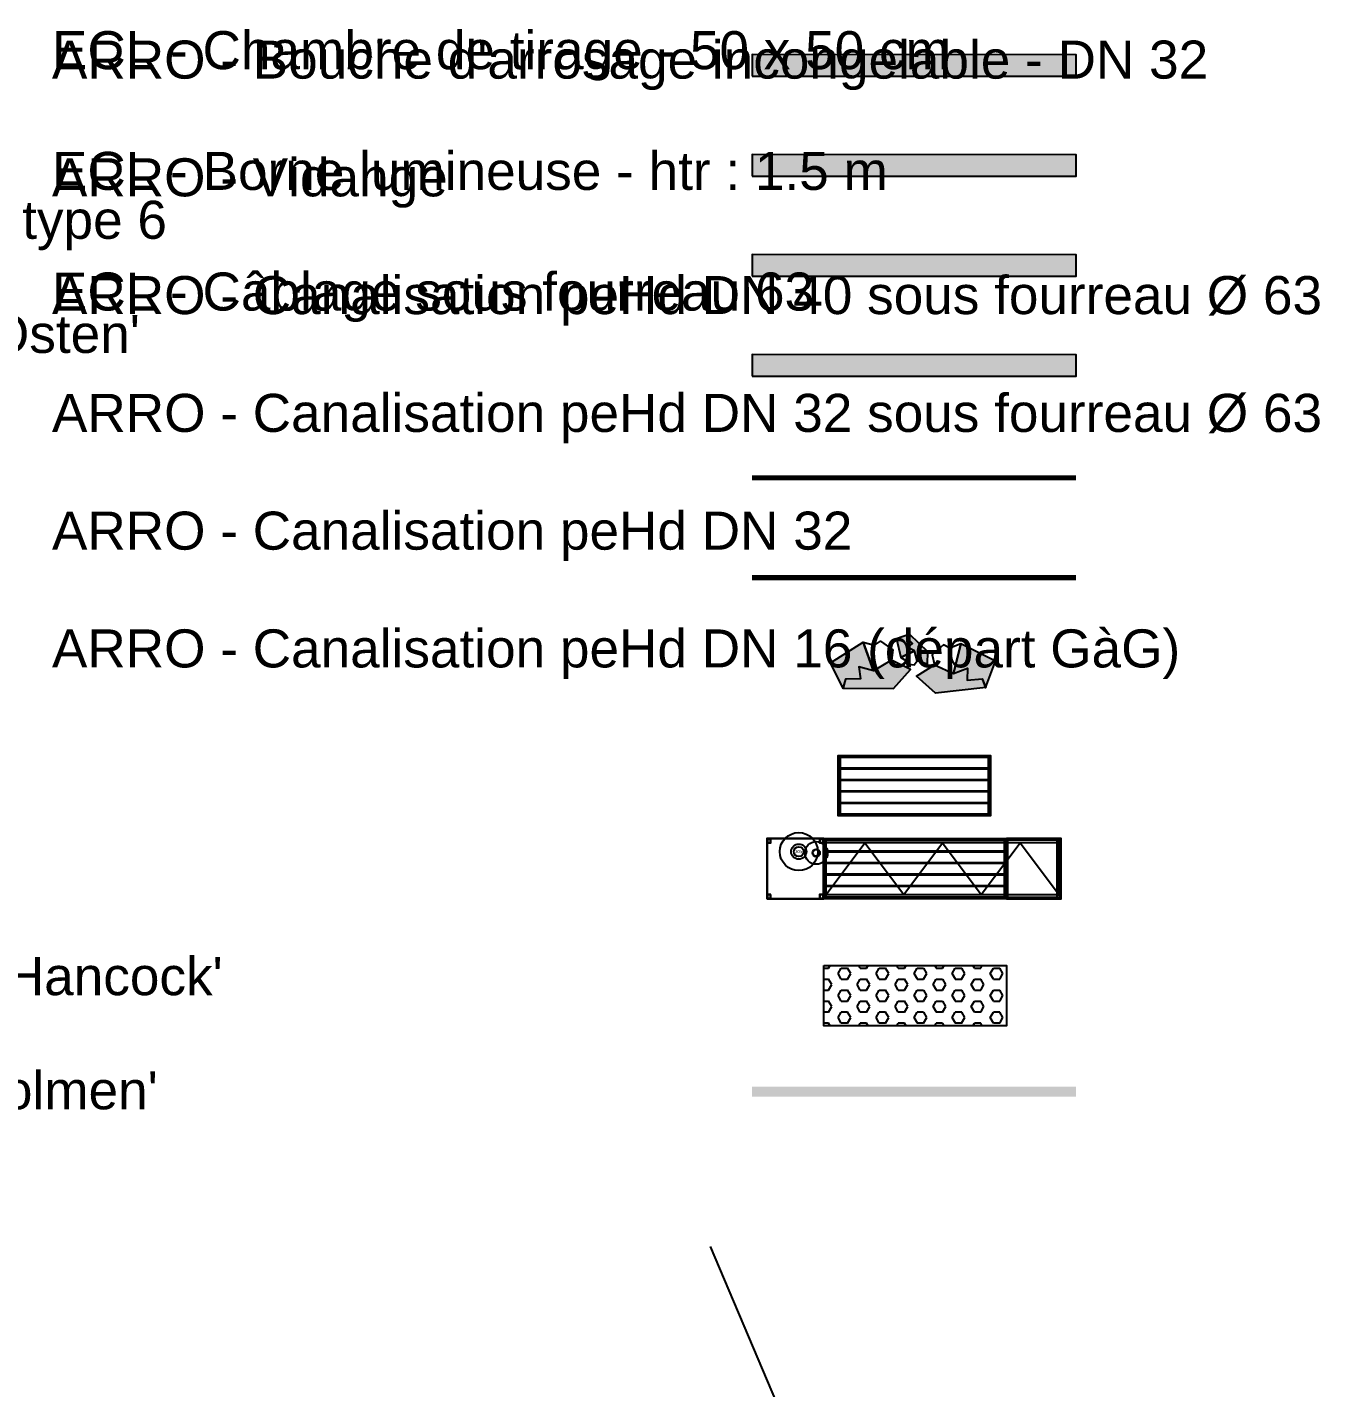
# Model space of a CAD drawing. Header units: metres. Extents: x 1841041 to 1841282, y 5171502 to 5171751.
# Drawn here: x 1841089.95 to 1841115.75, y 5171611.6 to 5171638.41 of the extents above; entities that cross this region are included whole.
import ezdxf
from ezdxf.lldxf.tags import DXFTag

# ---------------------------------------------------------------- set-up
doc = ezdxf.new("R2010")
doc.units = ezdxf.units.M
doc.layers.add('CAB_SSL', color=7, linetype='Continuous', true_color=0x800000)
doc.layers.add('SA - Limite terrain', color=1, linetype='LIMITE_CADASTRALE', true_color=0xff0000)
for name, color, linetype in [('SA - légende prestations', 7, 'Continuous'), ('SA - légende RH', 7, 'Continuous'), ('SA - légende RS', 7, 'Continuous')]:
    doc.layers.add(name, color=color, linetype=linetype)
doc.styles.add('MENSURA', font='arial.ttf', dxfattribs={"height": 0.5})
doc.styles.add('prlm-chauff', font='', dxfattribs={"height": 18})
doc.styles.get('prlm-chauff').set_extended_font_data('Trebuchet MS', italic=True, bold=True)
tags = doc.linetypes.add('CACHE2', pattern=[4.7625, 3.175, -1.5875]).pattern_tags.tags
tags[6:7] = [DXFTag(74, 4), DXFTag(75, 0), DXFTag(340, '0'), DXFTag(46, 0.0), DXFTag(50, 0.0), DXFTag(44, 0.0), DXFTag(45, 0.0)]
tags[4:5] = [DXFTag(74, 4), DXFTag(75, 0), DXFTag(340, '0'), DXFTag(46, 0.0), DXFTag(50, 0.0), DXFTag(44, 0.0), DXFTag(45, 0.0)]
tags = doc.linetypes.add('DIVISE2', pattern=[15.875, 6.35, -3.175, 0, -3.175, 0, -3.175]).pattern_tags.tags
tags[14:15] = [DXFTag(74, 4), DXFTag(75, 0), DXFTag(340, '0'), DXFTag(46, 0.0), DXFTag(50, 0.0), DXFTag(44, 0.0), DXFTag(45, 0.0)]
tags[12:13] = [DXFTag(74, 4), DXFTag(75, 0), DXFTag(340, '0'), DXFTag(46, 0.0), DXFTag(50, 0.0), DXFTag(44, 0.0), DXFTag(45, 0.0)]
tags[10:11] = [DXFTag(74, 4), DXFTag(75, 0), DXFTag(340, '0'), DXFTag(46, 0.0), DXFTag(50, 0.0), DXFTag(44, 0.0), DXFTag(45, 0.0)]
tags[8:9] = [DXFTag(74, 4), DXFTag(75, 0), DXFTag(340, '0'), DXFTag(46, 0.0), DXFTag(50, 0.0), DXFTag(44, 0.0), DXFTag(45, 0.0)]
tags[6:7] = [DXFTag(74, 4), DXFTag(75, 0), DXFTag(340, '0'), DXFTag(46, 0.0), DXFTag(50, 0.0), DXFTag(44, 0.0), DXFTag(45, 0.0)]
tags[4:5] = [DXFTag(74, 4), DXFTag(75, 0), DXFTag(340, '0'), DXFTag(46, 0.0), DXFTag(50, 0.0), DXFTag(44, 0.0), DXFTag(45, 0.0)]
tags = doc.linetypes.add('LIMITE_CADASTRALE', pattern=[13, 8, -2, 1, -2]).pattern_tags.tags
tags[10:11] = [DXFTag(74, 4), DXFTag(75, 0), DXFTag(340, '0'), DXFTag(46, 0.0), DXFTag(50, 0.0), DXFTag(44, 0.0), DXFTag(45, 0.0)]
tags[8:9] = [DXFTag(74, 4), DXFTag(75, 0), DXFTag(340, '0'), DXFTag(46, 0.0), DXFTag(50, 0.0), DXFTag(44, 0.0), DXFTag(45, 0.0)]
tags[6:7] = [DXFTag(74, 4), DXFTag(75, 0), DXFTag(340, '0'), DXFTag(46, 0.0), DXFTag(50, 0.0), DXFTag(44, 0.0), DXFTag(45, 0.0)]
tags[4:5] = [DXFTag(74, 4), DXFTag(75, 0), DXFTag(340, '0'), DXFTag(46, 0.0), DXFTag(50, 0.0), DXFTag(44, 0.0), DXFTag(45, 0.0)]
tags = doc.linetypes.add('prelem_euev', pattern=[2, 1.25, -0.25, 0.25, -0.25]).pattern_tags.tags
tags[10:11] = [DXFTag(74, 4), DXFTag(75, 0), DXFTag(340, '0'), DXFTag(46, 0.0), DXFTag(50, 0.0), DXFTag(44, 0.0), DXFTag(45, 0.0)]
tags[8:9] = [DXFTag(74, 4), DXFTag(75, 0), DXFTag(340, '0'), DXFTag(46, 0.0), DXFTag(50, 0.0), DXFTag(44, 0.0), DXFTag(45, 0.0)]
tags[6:7] = [DXFTag(74, 4), DXFTag(75, 0), DXFTag(340, '0'), DXFTag(46, 0.0), DXFTag(50, 0.0), DXFTag(44, 0.0), DXFTag(45, 0.0)]
tags[4:5] = [DXFTag(74, 4), DXFTag(75, 0), DXFTag(340, '0'), DXFTag(46, 0.0), DXFTag(50, 0.0), DXFTag(44, 0.0), DXFTag(45, 0.0)]

msp = doc.modelspace()

# ---------------------------------------------------------------- hatches: boundary and pattern name
at = {"layer": 'SA - légende prestations'}
for points in [[(1841106.38, 5171625.574), (1841106.084, 5171625.567), (1841106.039, 5171625.382), (1841105.792, 5171625.888), (1841106.434, 5171626.297), (1841106.64, 5171625.73), (1841106.35, 5171625.811)], [(1841107.406, 5171626.267), (1841107.303, 5171626.372), (1841107.35, 5171626.453), (1841107.088, 5171626.358), (1841107.175, 5171625.991), (1841107.444, 5171626.122), (1841107.313, 5171626.193)], [(1841108.486, 5171625.547), (1841108.781, 5171625.571), (1841108.846, 5171625.392), (1841109.039, 5171625.921), (1841108.357, 5171626.261), (1841108.212, 5171625.675), (1841108.491, 5171625.786)]]:
    msp.add_hatch(color=256, dxfattribs=at).paths.add_polyline_path(points)
at = {"layer": 'SA - légende prestations', "true_color": 0xbababa}
for points in [[(1841107.444, 5171626.122), (1841107.313, 5171626.193), (1841107.406, 5171626.267), (1841107.303, 5171626.372), (1841107.346, 5171626.451), (1841107.701, 5171626.111), (1841107.694, 5171625.861), (1841107.495, 5171625.926)], [(1841106.64, 5171625.73), (1841106.35, 5171625.811), (1841106.38, 5171625.574), (1841106.084, 5171625.567), (1841106.035, 5171625.39), (1841107.029, 5171625.385), (1841107.369, 5171625.758), (1841106.99, 5171625.942)], [(1841108.212, 5171625.675), (1841108.491, 5171625.786), (1841108.486, 5171625.547), (1841108.781, 5171625.571), (1841108.849, 5171625.4), (1841107.861, 5171625.291), (1841107.484, 5171625.626), (1841107.841, 5171625.849)]]:
    msp.add_hatch(color=9, dxfattribs=at).paths.add_polyline_path(points)
at = {"layer": 'SA - légende prestations'}
h = msp.add_hatch(color=0, dxfattribs=at)
h.paths.add_polyline_path([(1841105.432, 5171622.142, -1), (1841105.582, 5171622.142)])
h.paths.add_polyline_path([(1841105.575, 5171622.142, 1), (1841105.44, 5171622.142)])
h = msp.add_hatch(dxfattribs=at)
h.set_pattern_fill('DALLAGE2', color=256, style=0, pattern_type=2)
h.set_pattern_definition([(0, (0, 0), (0, 0.216506351), [0.125, -0.25]), (120, (0, 0), (-0.187500000047, -0.1082531755), [0.125, -0.25]), (60, (0.125, 0), (-0.187500000047, 0.1082531755), [0.125, -0.25])])
h.paths.add_polyline_path([(1841105.657, 5171619.923), (1841109.257, 5171619.923), (1841109.257, 5171618.737), (1841105.657, 5171618.737)])

# ---------------------------------------------------------------- linework, layer by layer
at = {"layer": 'CAB_SSL', "elevation": 0, "flags": 128}
msp.add_lwpolyline([(1841110.628, 5171597.417), (1841103.422, 5171614.384)], dxfattribs=at)
at = {"layer": 'SA - Limite terrain', "ltscale": 0.5}
msp.add_open_spline([(1841077.148, 5171583.553), (1841078.819, 5171584.595), (1841080.49, 5171585.638), (1841083.664, 5171586.861), (1841086.838, 5171588.083), (1841093.711, 5171590.735), (1841100.584, 5171593.386), (1841105.835, 5171595.38), (1841111.086, 5171597.373), (1841112.783, 5171598.016), (1841114.48, 5171598.659), (1841120.144, 5171600.798), (1841125.807, 5171602.936), (1841137.979, 5171607.582), (1841150.151, 5171612.227), (1841152.241, 5171613.017), (1841154.331, 5171613.807), (1841157.624, 5171615.009), (1841160.918, 5171616.21), (1841160.894, 5171617.273), (1841160.87, 5171618.335), (1841160.842, 5171619.242), (1841160.815, 5171620.149), (1841160.788, 5171621.056), (1841160.76, 5171621.962), (1841160.713, 5171623.534), (1841160.666, 5171625.105), (1841160.65, 5171625.629), (1841160.634, 5171626.153), (1841160.584, 5171627.253), (1841160.533, 5171628.354), (1841160.518, 5171628.685), (1841160.503, 5171629.017), (1841160.48, 5171629.51), (1841160.458, 5171630.004), (1841160.008, 5171632.996), (1841159.557, 5171635.989), (1841161.416, 5171637.129), (1841163.274, 5171638.269), (1841163.062, 5171638.62), (1841162.85, 5171638.97), (1841163.132, 5171639.178), (1841163.413, 5171639.387), (1841163.466, 5171639.334), (1841163.52, 5171639.282), (1841164.038, 5171639.682), (1841164.556, 5171640.082), (1841164.648, 5171639.962), (1841164.741, 5171639.842), (1841166.344, 5171640.478), (1841167.783, 5171641.548), (1841166.833, 5171642.782), (1841165.884, 5171644.015), (1841169.436, 5171646.693), (1841172.988, 5171649.371), (1841174.754, 5171650.702), (1841176.52, 5171652.033), (1841176.562, 5171652.065), (1841176.604, 5171652.098), (1841176.583, 5171652.125), (1841176.562, 5171652.152), (1841191.178, 5171663.382), (1841205.795, 5171674.612), (1841207.539, 5171675.957), (1841209.283, 5171677.303), (1841213.68, 5171676.869), (1841218.077, 5171676.436), (1841224.138, 5171669.22), (1841230.199, 5171662.004), (1841229.455, 5171661.412), (1841228.711, 5171660.821), (1841230.314, 5171658.673), (1841231.917, 5171656.525), (1841232.043, 5171656.617), (1841232.17, 5171656.708), (1841232.372, 5171656.428), (1841232.575, 5171656.148), (1841232.451, 5171656.059), (1841232.328, 5171655.969), (1841232.663, 5171655.506), (1841232.999, 5171655.043), (1841233.051, 5171655.081), (1841233.104, 5171655.119), (1841233.508, 5171654.297), (1841234.371, 5171654.751), (1841235.089, 5171655.242), (1841235.806, 5171655.732), (1841235.743, 5171655.833), (1841235.681, 5171655.933), (1841236.005, 5171656.142), (1841236.329, 5171656.35), (1841236.53, 5171656.027), (1841236.731, 5171655.704), (1841236.69, 5171655.677), (1841236.649, 5171655.651), (1841240.859, 5171649.081), (1841245.068, 5171642.512), (1841245.316, 5171642.137), (1841245.563, 5171641.762), (1841246.368, 5171640.454), (1841247.173, 5171639.145), (1841247.777, 5171638.093), (1841248.381, 5171637.04), (1841248.966, 5171636.026), (1841249.551, 5171635.012), (1841249.717, 5171634.703), (1841249.883, 5171634.395), (1841250.399, 5171633.314), (1841250.915, 5171632.234), (1841251.406, 5171631.065), (1841251.898, 5171629.896), (1841252.568, 5171628.101), (1841253.238, 5171626.305), (1841253.563, 5171625.376), (1841253.889, 5171624.446), (1841254.265, 5171623.34), (1841254.642, 5171622.235), (1841255.134, 5171620.703), (1841255.626, 5171619.171), (1841256.972, 5171614.602), (1841258.318, 5171610.034), (1841260.018, 5171603.956), (1841261.718, 5171597.878), (1841261.649, 5171597.471), (1841261.579, 5171597.063), (1841255.231, 5171594.584), (1841248.882, 5171592.105), (1841248.776, 5171592.327), (1841248.67, 5171592.548), (1841246.784, 5171591.747), (1841244.897, 5171590.945), (1841242.725, 5171590.022), (1841240.552, 5171589.099), (1841236.933, 5171587.662), (1841233.313, 5171586.225), (1841233.492, 5171583.109), (1841233.67, 5171579.993), (1841236.323, 5171570.916), (1841238.976, 5171561.84), (1841241.513, 5171558.133), (1841244.049, 5171554.427), (1841242.923, 5171553.125), (1841241.796, 5171551.823), (1841241.41, 5171551.356), (1841241.024, 5171550.889), (1841240.713, 5171550.265), (1841240.402, 5171549.641), (1841239.986, 5171547.808), (1841239.57, 5171545.975), (1841239.534, 5171544.717), (1841239.499, 5171543.459), (1841239.692, 5171542.348), (1841239.886, 5171541.236), (1841240.081, 5171539.923), (1841240.277, 5171538.61), (1841240.912, 5171536.095), (1841241.546, 5171533.58), (1841243.014, 5171531.501), (1841244.481, 5171529.421), (1841227.512, 5171525.461), (1841210.543, 5171521.501), (1841206.604, 5171520.748), (1841202.664, 5171519.995), (1841201.249, 5171519.723), (1841199.834, 5171519.451), (1841198.395, 5171519.201), (1841196.956, 5171518.952), (1841194.089, 5171518.458), (1841191.222, 5171517.964), (1841187.46, 5171517.221), (1841183.698, 5171516.477), (1841181.491, 5171516.11), (1841179.284, 5171515.742), (1841171.622, 5171514.451), (1841163.959, 5171513.159), (1841163.66, 5171515.636), (1841163.361, 5171518.113), (1841161.425, 5171520.351), (1841159.488, 5171522.59), (1841159.231, 5171523.557), (1841158.974, 5171524.524), (1841157.967, 5171529.943), (1841156.959, 5171535.361), (1841153.722, 5171536.254), (1841150.485, 5171537.146), (1841149.694, 5171541.102), (1841148.903, 5171545.057), (1841151.559, 5171547.094), (1841154.215, 5171549.131), (1841153.197, 5171554.379), (1841152.179, 5171559.627), (1841150.262, 5171559.173), (1841148.344, 5171558.719), (1841148.332, 5171558.768), (1841148.321, 5171558.817), (1841145.057, 5171557.992), (1841141.793, 5171557.167), (1841136.485, 5171555.864), (1841131.176, 5171554.561), (1841120.489, 5171551.958), (1841109.801, 5171549.355), (1841104.946, 5171548.16), (1841100.091, 5171546.965), (1841095.661, 5171545.873), (1841091.231, 5171544.781), (1841091.156, 5171544.642), (1841091.08, 5171544.503), (1841088.933, 5171543.954), (1841086.785, 5171543.404), (1841084.885, 5171542.931), (1841082.985, 5171542.457), (1841083.035, 5171542.261), (1841083.086, 5171542.065), (1841079.452, 5171541.173), (1841075.819, 5171540.281), (1841074.961, 5171551.046), (1841074.102, 5171561.812), (1841074.142, 5171561.815), (1841074.182, 5171561.818), (1841074.04, 5171563.776), (1841073.899, 5171565.734), (1841073.884, 5171565.934), (1841073.87, 5171566.133), (1841073.601, 5171569.428), (1841073.333, 5171572.722), (1841073.339, 5171574.679), (1841073.345, 5171576.635), (1841073.965, 5171578.536), (1841074.585, 5171580.437), (1841075.867, 5171581.995), (1841077.148, 5171583.553)], degree=2, knots=[0, 0, 0, 0.01, 0.01, 0.02, 0.02, 0.03, 0.03, 0.04, 0.04, 0.05, 0.05, 0.06, 0.06, 0.07, 0.07, 0.08, 0.08, 0.09, 0.09, 0.1, 0.1, 0.11, 0.11, 0.12, 0.12, 0.13, 0.13, 0.14, 0.14, 0.15, 0.15, 0.16, 0.16, 0.17, 0.17, 0.18, 0.18, 0.19, 0.19, 0.2, 0.2, 0.21, 0.21, 0.22, 0.22, 0.23, 0.23, 0.24, 0.24, 0.25, 0.25, 0.26, 0.26, 0.27, 0.27, 0.28, 0.28, 0.29, 0.29, 0.3, 0.3, 0.31, 0.31, 0.32, 0.32, 0.33, 0.33, 0.34, 0.34, 0.35, 0.35, 0.36, 0.36, 0.37, 0.37, 0.38, 0.38, 0.39, 0.39, 0.4, 0.4, 0.41, 0.41, 0.42, 0.42, 0.43, 0.43, 0.44, 0.44, 0.45, 0.45, 0.46, 0.46, 0.47, 0.47, 0.48, 0.48, 0.49, 0.49, 0.5, 0.5, 0.51, 0.51, 0.52, 0.52, 0.53, 0.53, 0.54, 0.54, 0.55, 0.55, 0.56, 0.56, 0.57, 0.57, 0.58, 0.58, 0.59, 0.59, 0.6, 0.6, 0.61, 0.61, 0.62, 0.62, 0.63, 0.63, 0.64, 0.64, 0.65, 0.65, 0.66, 0.66, 0.67, 0.67, 0.68, 0.68, 0.69, 0.69, 0.7, 0.7, 0.71, 0.71, 0.72, 0.72, 0.73, 0.73, 0.74, 0.74, 0.75, 0.75, 0.76, 0.76, 0.77, 0.77, 0.78, 0.78, 0.79, 0.79, 0.8, 0.8, 0.81, 0.81, 0.82, 0.82, 0.83, 0.83, 0.84, 0.84, 0.85, 0.85, 0.86, 0.86, 0.87, 0.87, 0.88, 0.88, 0.89, 0.89, 0.9, 0.9, 0.91, 0.91, 0.92, 0.92, 0.93, 0.93, 0.94, 0.94, 0.95, 0.95, 0.96, 0.96, 0.97, 0.97, 0.98, 0.98, 0.99, 0.99, 1, 1, 1.01, 1.01, 1.02, 1.02, 1.03, 1.03, 1.04, 1.04, 1.05, 1.05, 1.06, 1.06, 1.07, 1.07, 1.08, 1.08, 1.09, 1.09, 1.1, 1.1, 1.11, 1.11, 1.12, 1.12, 1.13, 1.13, 1.14, 1.14, 1.15, 1.15, 1.15], dxfattribs=at)
at = {"layer": 'SA - légende prestations', "color": 24, "linetype": 'CACHE2', "true_color": 0x993300, "const_width": 0.4, "elevation": 0, "flags": 128}
msp.add_lwpolyline([(1841104.246, 5171637.663), (1841110.632, 5171637.658)], dxfattribs=at)
at = {"layer": 'SA - légende prestations', "color": 24, "ltscale": 2, "true_color": 0x993300, "elevation": 0, "flags": 128}
msp.add_lwpolyline([(1841104.246, 5171637.448), (1841110.632, 5171637.447), (1841110.633, 5171637.869), (1841104.246, 5171637.877)], close=True, dxfattribs=at)
at = {"layer": 'SA - légende prestations', "color": 30, "ltscale": 2, "true_color": 0xff6600, "elevation": 0, "flags": 128}
msp.add_lwpolyline([(1841104.245, 5171635.478), (1841110.632, 5171635.477), (1841110.632, 5171635.899), (1841104.246, 5171635.907)], close=True, dxfattribs=at)
at = {"layer": 'SA - légende prestations', "color": 30, "linetype": 'CACHE2', "true_color": 0xff6600, "const_width": 0.4, "elevation": 0, "flags": 128}
msp.add_lwpolyline([(1841104.246, 5171635.693), (1841110.632, 5171635.688)], dxfattribs=at)
at = {"layer": 'SA - légende prestations', "color": 1, "linetype": 'CACHE2', "true_color": 0xff0000, "const_width": 0.4, "elevation": 0, "flags": 128}
msp.add_lwpolyline([(1841104.245, 5171633.723), (1841110.632, 5171633.718)], dxfattribs=at)
at = {"layer": 'SA - légende prestations', "color": 1, "ltscale": 2, "true_color": 0xff0000, "elevation": 0, "flags": 128}
msp.add_lwpolyline([(1841104.245, 5171633.508), (1841110.632, 5171633.507), (1841110.632, 5171633.929), (1841104.245, 5171633.937)], close=True, dxfattribs=at)
at = {"layer": 'SA - légende prestations', "color": 245, "linetype": 'CACHE2', "true_color": 0x993366, "const_width": 0.4, "elevation": 0, "flags": 128}
msp.add_lwpolyline([(1841104.245, 5171631.753), (1841110.632, 5171631.748)], dxfattribs=at)
at = {"layer": 'SA - légende prestations', "color": 245, "ltscale": 2, "true_color": 0x993366, "elevation": 0, "flags": 128}
msp.add_lwpolyline([(1841104.245, 5171631.538), (1841110.631, 5171631.537), (1841110.632, 5171631.96), (1841104.245, 5171631.967)], close=True, dxfattribs=at)
at = {"layer": 'SA - légende prestations', "color": 24, "ltscale": 0.1, "true_color": 0x993300, "const_width": 0.1, "elevation": 0, "flags": 128}
msp.add_lwpolyline([(1841104.243, 5171629.536), (1841110.629, 5171629.536)], dxfattribs=at)
at = {"layer": 'SA - légende prestations', "color": 6, "ltscale": 0.1, "true_color": 0xff00ff, "const_width": 0.1, "elevation": 0, "flags": 128}
msp.add_lwpolyline([(1841104.242, 5171627.566), (1841110.629, 5171627.566)], dxfattribs=at)
at = {"layer": 'SA - légende prestations', "ltscale": 0.5, "elevation": 0, "flags": 128}
for points in [[(1841106.38, 5171625.574), (1841106.084, 5171625.567), (1841106.039, 5171625.382), (1841105.792, 5171625.888), (1841106.434, 5171626.297), (1841106.64, 5171625.73), (1841106.35, 5171625.811)], [(1841106.99, 5171625.942), (1841106.64, 5171625.73), (1841106.434, 5171626.297), (1841106.659, 5171626.235), (1841106.772, 5171626.313), (1841107.015, 5171626.142)], [(1841107.841, 5171625.849), (1841108.212, 5171625.675), (1841108.357, 5171626.261), (1841108.14, 5171626.175), (1841108.02, 5171626.24), (1841107.795, 5171626.045)], [(1841108.486, 5171625.547), (1841108.781, 5171625.571), (1841108.846, 5171625.392), (1841109.039, 5171625.921), (1841108.357, 5171626.261), (1841108.212, 5171625.675), (1841108.491, 5171625.786)]]:
    msp.add_lwpolyline(points, close=True, dxfattribs=at)
at = {"layer": 'SA - légende prestations', "ltscale": 0.2475, "elevation": 0, "flags": 128}
for points in [[(1841107.406, 5171626.267), (1841107.303, 5171626.372), (1841107.35, 5171626.453), (1841107.088, 5171626.358), (1841107.175, 5171625.991), (1841107.444, 5171626.122), (1841107.313, 5171626.193)], [(1841107.495, 5171625.926), (1841107.444, 5171626.122), (1841107.175, 5171625.991), (1841107.277, 5171625.936), (1841107.29, 5171625.87), (1841107.436, 5171625.847)]]:
    msp.add_lwpolyline(points, close=True, dxfattribs=at)
at = {"layer": 'SA - légende prestations', "color": 9, "ltscale": 0.2475, "true_color": 0xbababa, "elevation": 0, "flags": 128}
msp.add_lwpolyline([(1841107.444, 5171626.122), (1841107.313, 5171626.193), (1841107.406, 5171626.267), (1841107.303, 5171626.372), (1841107.346, 5171626.451), (1841107.701, 5171626.111), (1841107.694, 5171625.861), (1841107.495, 5171625.926)], close=True, dxfattribs=at)
at = {"layer": 'SA - légende prestations', "color": 9, "ltscale": 0.5, "true_color": 0xbababa, "elevation": 0, "flags": 128}
for points in [[(1841106.64, 5171625.73), (1841106.35, 5171625.811), (1841106.38, 5171625.574), (1841106.084, 5171625.567), (1841106.035, 5171625.39), (1841107.029, 5171625.385), (1841107.369, 5171625.758), (1841106.99, 5171625.942)], [(1841108.212, 5171625.675), (1841108.491, 5171625.786), (1841108.486, 5171625.547), (1841108.781, 5171625.571), (1841108.849, 5171625.4), (1841107.861, 5171625.291), (1841107.484, 5171625.626), (1841107.841, 5171625.849)]]:
    msp.add_lwpolyline(points, close=True, dxfattribs=at)
at = {"layer": 'SA - légende prestations', "ltscale": 38.099998, "elevation": 0, "flags": 128}
for points in [[(1841105.963, 5171622.896), (1841108.918, 5171622.896), (1841108.941, 5171622.873), (1841105.941, 5171622.873), (1841105.941, 5171624.06), (1841105.963, 5171624.037)], [(1841105.941, 5171624.06), (1841108.941, 5171624.06), (1841108.941, 5171622.873), (1841108.918, 5171622.896), (1841108.918, 5171624.037), (1841105.963, 5171624.037)], [(1841105.986, 5171624.028), (1841108.896, 5171624.028), (1841108.896, 5171623.811), (1841105.986, 5171623.811)], [(1841105.986, 5171623.802), (1841108.896, 5171623.802), (1841108.896, 5171623.584), (1841105.986, 5171623.584)], [(1841105.986, 5171623.575), (1841108.896, 5171623.575), (1841108.896, 5171623.358), (1841105.986, 5171623.358)], [(1841105.986, 5171623.349), (1841108.896, 5171623.349), (1841108.896, 5171623.131), (1841105.986, 5171623.131)], [(1841105.986, 5171623.122), (1841108.896, 5171623.122), (1841108.896, 5171622.905), (1841105.986, 5171622.905)], [(1841104.533, 5171621.238), (1841105.657, 5171621.238), (1841105.657, 5171622.424), (1841104.533, 5171622.424)], [(1841104.54, 5171621.245), (1841105.65, 5171621.245), (1841105.65, 5171622.417), (1841104.54, 5171622.417)]]:
    msp.add_lwpolyline(points, close=True, dxfattribs=at)
at = {"layer": 'SA - légende prestations', "ltscale": 1.5, "elevation": 0, "flags": 128}
for points in [[(1841104.615, 5171622.417), (1841104.54, 5171622.417), (1841104.54, 5171622.342), (1841104.615, 5171622.342)], [(1841104.608, 5171622.409), (1841104.548, 5171622.409), (1841104.548, 5171622.349), (1841104.608, 5171622.349)], [(1841105.65, 5171622.417), (1841105.575, 5171622.417), (1841105.575, 5171622.342), (1841105.65, 5171622.342)], [(1841105.642, 5171622.409), (1841105.582, 5171622.409), (1841105.582, 5171622.349), (1841105.642, 5171622.349)], [(1841104.615, 5171621.32), (1841104.54, 5171621.32), (1841104.54, 5171621.245), (1841104.615, 5171621.245)], [(1841104.608, 5171621.313), (1841104.548, 5171621.313), (1841104.548, 5171621.253), (1841104.608, 5171621.253)], [(1841105.65, 5171621.32), (1841105.575, 5171621.32), (1841105.575, 5171621.245), (1841105.65, 5171621.245)], [(1841105.642, 5171621.313), (1841105.582, 5171621.313), (1841105.582, 5171621.253), (1841105.642, 5171621.253)]]:
    msp.add_lwpolyline(points, close=True, dxfattribs=at)
at = {"layer": 'SA - légende prestations', "linetype": 'Continuous', "ltscale": 38.099998, "elevation": 0, "flags": 128}
for points in [[(1841109.257, 5171621.238), (1841105.657, 5171621.238), (1841105.657, 5171622.424), (1841105.68, 5171622.402), (1841105.68, 5171621.26), (1841109.235, 5171621.26)], [(1841109.235, 5171622.402), (1841105.68, 5171622.402), (1841105.657, 5171622.424), (1841109.257, 5171622.424), (1841109.257, 5171621.238), (1841109.235, 5171621.26)], [(1841109.212, 5171622.175), (1841105.702, 5171622.175), (1841105.702, 5171622.393), (1841109.212, 5171622.393)], [(1841109.257, 5171621.238), (1841110.337, 5171621.238), (1841110.337, 5171622.424), (1841109.257, 5171622.424)], [(1841109.28, 5171621.26), (1841110.315, 5171621.26), (1841110.315, 5171622.402), (1841109.28, 5171622.402)], [(1841110.315, 5171622.342), (1841110.255, 5171622.342), (1841110.255, 5171622.402), (1841110.315, 5171622.402)], [(1841110.309, 5171622.396), (1841110.309, 5171622.348), (1841110.261, 5171622.348), (1841110.261, 5171622.396)], [(1841109.212, 5171621.949), (1841105.702, 5171621.949), (1841105.702, 5171622.166), (1841109.212, 5171622.166)], [(1841109.212, 5171621.722), (1841105.702, 5171621.722), (1841105.702, 5171621.94), (1841109.212, 5171621.94)], [(1841109.212, 5171621.496), (1841105.702, 5171621.496), (1841105.702, 5171621.713), (1841109.212, 5171621.713)], [(1841109.212, 5171621.269), (1841105.702, 5171621.269), (1841105.702, 5171621.487), (1841109.212, 5171621.487)], [(1841110.315, 5171621.26), (1841110.255, 5171621.26), (1841110.255, 5171621.32), (1841110.315, 5171621.32)], [(1841110.309, 5171621.314), (1841110.309, 5171621.266), (1841110.261, 5171621.266), (1841110.261, 5171621.314)]]:
    msp.add_lwpolyline(points, close=True, dxfattribs=at)
at = {"layer": 'SA - légende prestations', "linetype": 'CACHE2', "ltscale": 0.15, "elevation": 0, "flags": 128}
for points in [[(1841110.255, 5171622.402), (1841110.255, 5171622.342), (1841105.657, 5171622.342), (1841105.657, 5171622.402)], [(1841110.315, 5171621.26), (1841110.255, 5171621.26), (1841110.255, 5171622.402), (1841110.315, 5171622.402)], [(1841110.255, 5171621.32), (1841110.255, 5171621.26), (1841105.657, 5171621.26), (1841105.657, 5171621.32)]]:
    msp.add_lwpolyline(points, close=True, dxfattribs=at)
at = {"layer": 'SA - légende prestations', "linetype": 'DIVISE2', "ltscale": 0.015, "elevation": 0, "flags": 128}
msp.add_lwpolyline([(1841105.702, 5171621.32), (1841106.467, 5171622.342), (1841107.232, 5171621.32), (1841107.997, 5171622.342), (1841108.762, 5171621.32), (1841109.527, 5171622.342), (1841110.285, 5171621.334), (1841110.285, 5171622.328)], dxfattribs=at)
at = {"layer": 'SA - légende prestations', "ltscale": 1.5, "elevation": 0, "flags": 128}
for points in [[(1841110.298, 5171622.342), (1841110.298, 5171622.336, -1), (1841110.271, 5171622.336), (1841110.271, 5171622.342)], [(1841110.292, 5171622.342), (1841110.292, 5171622.336, -1), (1841110.277, 5171622.336), (1841110.277, 5171622.342)], [(1841110.298, 5171621.32), (1841110.298, 5171621.326, 1), (1841110.271, 5171621.326), (1841110.271, 5171621.32)], [(1841110.292, 5171621.32), (1841110.292, 5171621.326, 1), (1841110.277, 5171621.326), (1841110.277, 5171621.32)]]:
    msp.add_lwpolyline(points, format="xyb", dxfattribs=at)
at = {"layer": 'SA - légende prestations', "elevation": 0, "flags": 128}
msp.add_lwpolyline([(1841105.657, 5171619.923), (1841109.257, 5171619.923), (1841109.257, 5171618.737), (1841105.657, 5171618.737)], close=True, dxfattribs=at)
at = {"layer": 'SA - légende prestations', "color": 1, "linetype": 'CACHE2', "ltscale": 0.5, "true_color": 0xff0000, "const_width": 0.2, "elevation": 0, "flags": 128}
msp.add_lwpolyline([(1841104.242, 5171617.438), (1841110.628, 5171617.438)], dxfattribs=at)
at = {"layer": 'SA - légende prestations', "linetype": 'prelem_euev', "ltscale": 0.075}
for centre, radius in [((1841105.164, 5171622.167), 0.375), ((1841105.507, 5171622.142), 0.225)]:
    msp.add_circle(centre, radius, dxfattribs=at)
at = {"layer": 'SA - légende prestations', "ltscale": 1.5}
for centre, radius in [((1841105.164, 5171622.167), 0.15), ((1841105.164, 5171622.167), 0.0975), ((1841105.507, 5171622.142), 0.075), ((1841105.507, 5171622.142), 0.0675)]:
    msp.add_circle(centre, radius, dxfattribs=at)

# ---------------------------------------------------------------- texts
at = {"layer": 'SA - légende prestations', "style": 'MENSURA'}
for s, p in [('Plantes vivaces et graminées - type 6', (1841075.298, 5171634.244)), ("- Miscanthus sinensis 'Ferner Osten'", (1841075.298, 5171631.995)), ("- Symphoricarpos x chenaultii 'Hancock'", (1841075.299, 5171619.338)), ("- Cotoneaster dammeri 'Skogholmen'", (1841075.3, 5171617.089))]:
    msp.add_text(s, height=0.75, dxfattribs=at).set_placement(p)
at = {"layer": 'SA - légende prestations', "style": 'prlm-chauff', "width": 0.982972}
msp.add_text('3CEp', height=0.045, rotation=0.0001, dxfattribs=at).set_placement((1841105.092, 5171622.148))
at = {"layer": 'SA - légende RH', "style": 'MENSURA'}
for s, p in [("ARRO - Bouche d'arrosage incongelable - DN 32", (1841090.441, 5171637.401)), ('ARRO - Vidange', (1841090.441, 5171635.081)), ('ARRO - Canalisation peHd DN 40 sous fourreau Ø 63', (1841090.441, 5171632.76)), ('ARRO - Canalisation peHd DN 32 sous fourreau Ø 63', (1841090.441, 5171630.439)), ('ARRO - Canalisation peHd DN 32', (1841090.441, 5171628.118)), ('ARRO - Canalisation peHd DN 16 (départ GàG)', (1841090.441, 5171625.797))]:
    msp.add_text(s, height=0.75, dxfattribs=at).set_placement(p)
at = {"layer": 'SA - légende RS', "style": 'MENSURA'}
for s, p in [('ECL - Chambre de tirage - 50 x 50 cm', (1841090.441, 5171637.587)), ('ECL - Borne lumineuse - htr : 1.5 m', (1841090.441, 5171635.208)), ('ECL - Câblage sous fourreau 63', (1841090.441, 5171632.83))]:
    msp.add_text(s, height=0.75, dxfattribs=at).set_placement(p)

doc.saveas('drawing.dxf')
